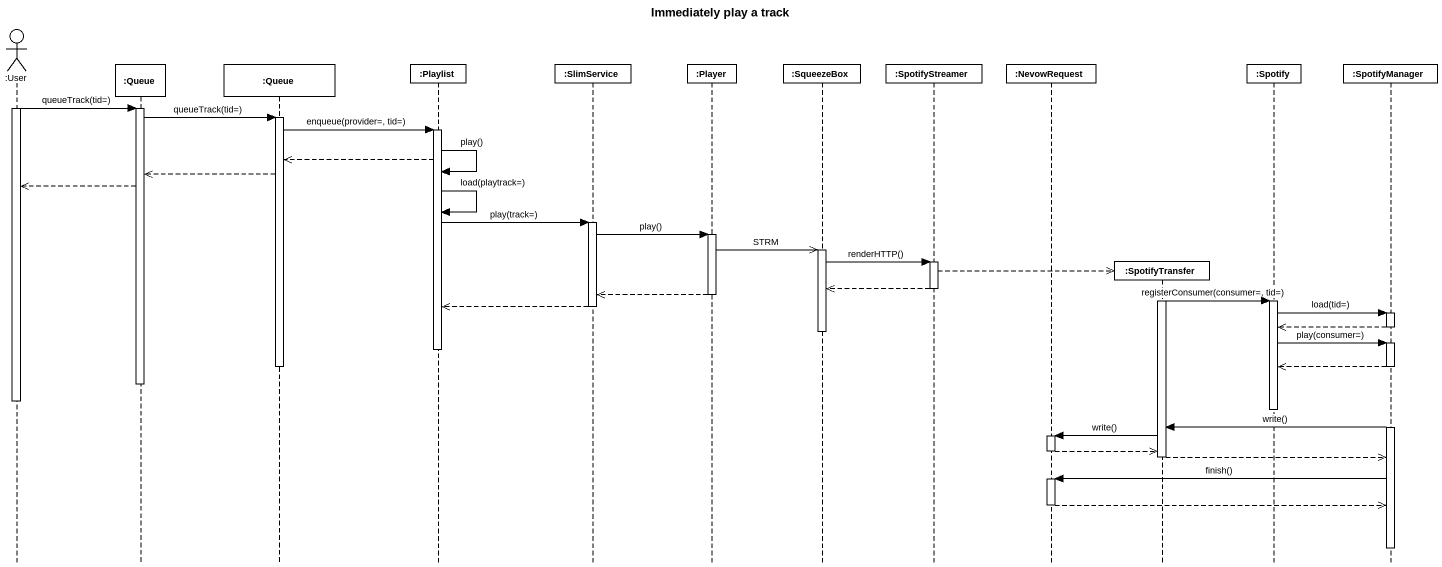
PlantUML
@startuml
title Immediately play a track
hide footbox
actor ":User" as User
participant ":Queue" as Queue_
participant ":Queue" as Queue__2
participant ":Playlist" as Playlist
participant ":SlimService" as SlimService
participant ":Player" as Player
participant ":SqueezeBox" as SqueezeBox
participant ":SpotifyStreamer" as SpotifyStreamer
participant ":NevowRequest" as NevowRequest
participant ":SpotifyTransfer" as SpotifyTransfer
participant ":Spotify" as Spotify
participant ":SpotifyManager" as SpotifyManager

activate User
User -> Queue_ : queueTrack(tid=)
activate Queue_
Queue_ -> Queue__2 : queueTrack(tid=)
activate Queue__2
Queue__2 -> Playlist : enqueue(provider=, tid=)
activate Playlist
Playlist -->> Queue__2
Playlist -> Playlist : play()
Queue__2 -->> Queue_
Queue_ -->> User
Playlist -> Playlist : load(playtrack=)
Playlist -> SlimService : play(track=)
activate SlimService
SlimService -> Player : play()
activate Player
Player ->> SqueezeBox : STRM
activate SqueezeBox
SqueezeBox -> SpotifyStreamer : renderHTTP()
activate SpotifyStreamer
SpotifyStreamer -->> SpotifyTransfer **
SpotifyStreamer -->> SqueezeBox
deactivate SpotifyStreamer
Player -->> SlimService
deactivate Player
activate SpotifyTransfer
SpotifyTransfer -> Spotify : registerConsumer(consumer=, tid=)
activate Spotify
SlimService -->> Playlist
deactivate SlimService
Spotify -> SpotifyManager : load(tid=)
activate SpotifyManager
SpotifyManager -->> Spotify
deactivate SpotifyManager
deactivate SqueezeBox
Spotify -> SpotifyManager : play(consumer=)
activate SpotifyManager
deactivate Playlist
SpotifyManager -->> Spotify
deactivate Queue__2
deactivate Queue_
deactivate User
deactivate Spotify
SpotifyManager -> SpotifyTransfer : write()
SpotifyTransfer -> NevowRequest : write()
activate NevowRequest
NevowRequest -->> SpotifyTransfer
deactivate NevowRequest
SpotifyTransfer -->> SpotifyManager
deactivate SpotifyTransfer
SpotifyManager -> NevowRequest : finish()
activate NevowRequest
NevowRequest -->> SpotifyManager
deactivate NevowRequest
deactivate SpotifyManager
@enduml
